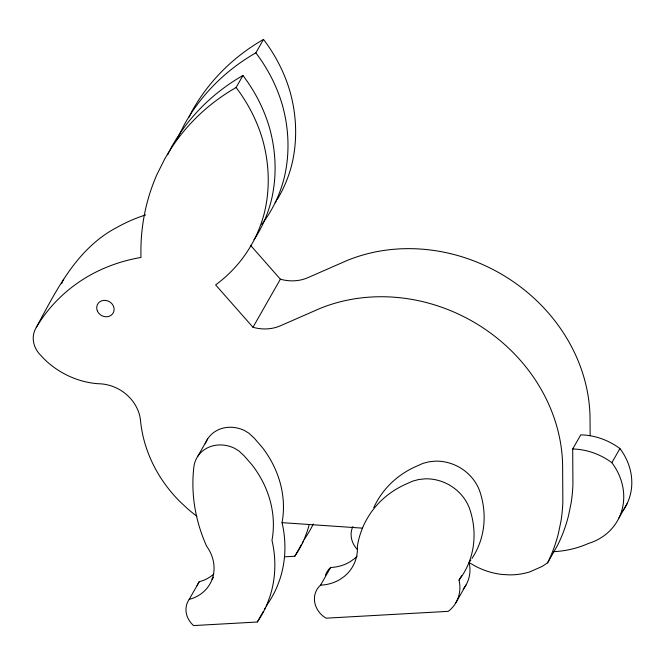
<?xml version="1.0" encoding="UTF-8"?>
<svg xmlns="http://www.w3.org/2000/svg" width="665" height="665" viewBox="0 0 665 665"><rect width="100%" height="100%" fill="white"/><g stroke="black" fill="none" stroke-linecap="round" stroke-linejoin="round"><path stroke-width="1" d="M213.182 577.37L210.348 583.222A39.144 34.863 29.7 0 1 189.201 599.373A21.696 19.318 29.7 0 0 193.59 625.574L257.288 622.016L263.34 611.409M212.044 579.257L212.459 578.284A39.144 34.863 29.7 0 0 206.682 546.314A166.408 148.195 29.7 0 1 193.881 466.913A30.249 26.933 29.7 0 1 234.529 448.276L238.785 450.845L244.254 455.924L252.126 465.01A102.402 91.196 29.7 0 1 271.977 540.337A123 109.534 29.7 0 1 269.766 596.995L267.322 603.579A123 109.534 29.7 0 1 257.288 622.016M167.605 154.903L168.403 153.299M168.852 152.41L171.528 147.056A232.068 206.665 29.7 0 1 242.949 75.494A160.564 142.992 29.7 0 1 269.225 126.857C276.017 150.506 277.106 175.718 271.478 199.724A160.564 142.992 29.7 0 1 254.063 239.708M176.857 139.534L184.429 124.43A232.068 206.665 29.7 0 1 255.85 52.859L263.506 39.426A160.564 142.992 29.7 0 1 289.782 90.789C296.573 114.438 297.654 139.65 292.035 163.656A160.564 142.992 29.7 0 1 277.272 199.434M188.96 117.24L192.085 110.989A232.068 206.665 29.7 0 1 263.506 39.426M196.931 516.256A134.754 120.008 29.7 0 1 187.821 508.966L179.342 501.019A134.754 120.008 29.7 0 1 140.631 421.768A39.967 35.594 29.7 0 0 100.074 383.796L96.475 383.605A78.395 69.817 29.7 0 1 44.164 359.009L41.055 355.65A24.805 22.095 29.7 0 1 36.326 327.38C56.708 289.632 76.783 248.56 116.483 227.671A174.363 155.286 29.7 0 1 145.685 214.903M36.326 327.38C48.969 305.908 67.448 288.078 89.077 275.759A174.363 155.286 29.7 0 1 140.988 257.455A232.068 206.665 29.7 0 1 157.115 174.188L164.679 159.076A232.068 206.665 29.7 0 1 236.1 87.514L242.949 75.494M236.1 87.514A160.564 142.992 29.7 0 1 262.376 138.877C269.167 162.526 270.248 187.738 264.628 211.744A160.564 142.992 29.7 0 1 215.626 284.894L252.974 327.28L280.381 279.192A40.906 36.434 29.7 0 0 307.928 277.654L347.363 260.381A169.317 150.789 29.7 0 1 590.038 418.568L590.163 435.708M197.638 456.514L207.713 438.834M189.201 599.373L199.276 581.692A39.144 34.863 29.7 0 0 213.822 573.986M212.152 578.999L213.157 577.228M264.346 609.639L265.352 607.876M266.357 606.106L267.372 604.335M284.504 556.821L294.778 556.248L301.262 544.868M302.259 543.114L303.257 541.368M304.254 539.614L305.252 537.86M320.547 585.175A44.38 39.526 29.7 0 0 340.064 579.39L344.129 576.538A44.38 39.526 29.7 0 0 357.379 546.164A101.221 90.141 29.7 0 1 407.188 483.596L412.766 481.111L418.775 479.507L425.068 478.833A42.452 37.805 29.7 0 1 470.03 509.955A91.196 81.213 29.7 0 1 459.025 580.138A36.907 32.868 29.7 0 1 458.268 597.519L457.204 600.187A36.907 32.868 29.7 0 1 448.31 611.343L326.066 618.176A22.568 20.1 29.7 0 1 320.547 585.175L330.621 567.494A44.38 39.526 29.7 0 0 350.139 561.709L354.212 558.858A44.38 39.526 29.7 0 0 357.138 556.223M459.025 580.138L461.543 575.724M455.882 602.739L465.965 585.059M463.231 588.982A36.907 32.868 29.7 0 0 467.279 582.507L468.343 579.838A36.907 32.868 29.7 0 0 469.099 562.457A68.104 60.648 29.7 0 0 502.549 574.494L509.573 574.876A68.104 60.648 29.7 0 0 529.914 571.833L542.108 566.447L547.586 562.823L557.661 545.142A182.684 162.692 29.7 0 0 568.459 515.89L571.011 503.58A182.684 162.692 29.7 0 0 572.914 484.677L572.706 448.975L580.769 434.835A62.444 55.611 29.7 0 1 619.93 448.559A59.385 52.884 29.7 0 1 622.914 510.712M553.654 551.667A102.767 91.521 29.7 0 0 588.517 543.421A59.385 52.884 29.7 0 0 611.867 462.707L619.93 448.559M618.949 517.96L627.012 503.821M205.236 443.796A30.249 26.933 29.7 0 1 244.604 430.596L248.86 433.173L254.329 438.252L262.201 447.329A102.402 91.196 29.7 0 1 282.051 522.657L362.309 528.135M250.506 245.285L280.381 279.192M472.025 558.359A91.196 81.213 29.7 0 0 480.113 492.275A42.452 37.805 29.7 0 0 435.143 461.153L428.85 461.826L422.84 463.43L417.263 465.916A101.221 90.141 29.7 0 0 373.755 507.661M470.887 560.021A91.196 81.213 29.7 0 1 469.706 561.659M357.354 549.523A22.568 20.1 29.7 0 1 352.882 526.547M325.501 575.134A22.568 20.1 29.7 0 1 330.621 567.494M252.974 327.28A40.906 36.434 29.7 0 0 280.522 325.742L319.956 308.469A169.317 150.789 29.7 0 1 562.632 466.655L562.839 502.358A182.684 162.692 29.7 0 1 560.936 521.26L558.376 533.571A182.684 162.692 29.7 0 1 547.586 562.823M61.629 283.747A24.805 22.095 29.7 0 1 63.732 279.292M267.937 603.512A123 109.534 29.7 0 0 277.405 585.907L279.84 579.315A123 109.534 29.7 0 0 282.051 522.657M572.706 448.975A62.444 55.611 29.7 0 1 611.867 462.707M197.123 585.782A21.696 19.318 29.7 0 1 199.276 581.692M261.777 224.379A160.564 142.992 29.7 0 0 284.379 177.09C289.998 153.083 288.918 127.88 282.126 104.222A160.564 142.992 29.7 0 0 255.85 52.859M294.778 556.248A123 109.534 29.7 0 0 304.811 537.819L307.247 531.227A123 109.534 29.7 0 0 309.225 524.469M313.257 524.012A123 109.534 29.7 0 1 305.817 537.037M276.233 201.129A160.564 142.992 29.7 0 1 275.16 202.808M97.456 311.154A8.944 7.972 29.7 0 0 112.476 314.021A8.944 7.972 29.7 0 0 106.317 300.514A8.944 7.972 29.7 0 0 97.456 311.154"/></g></svg>
